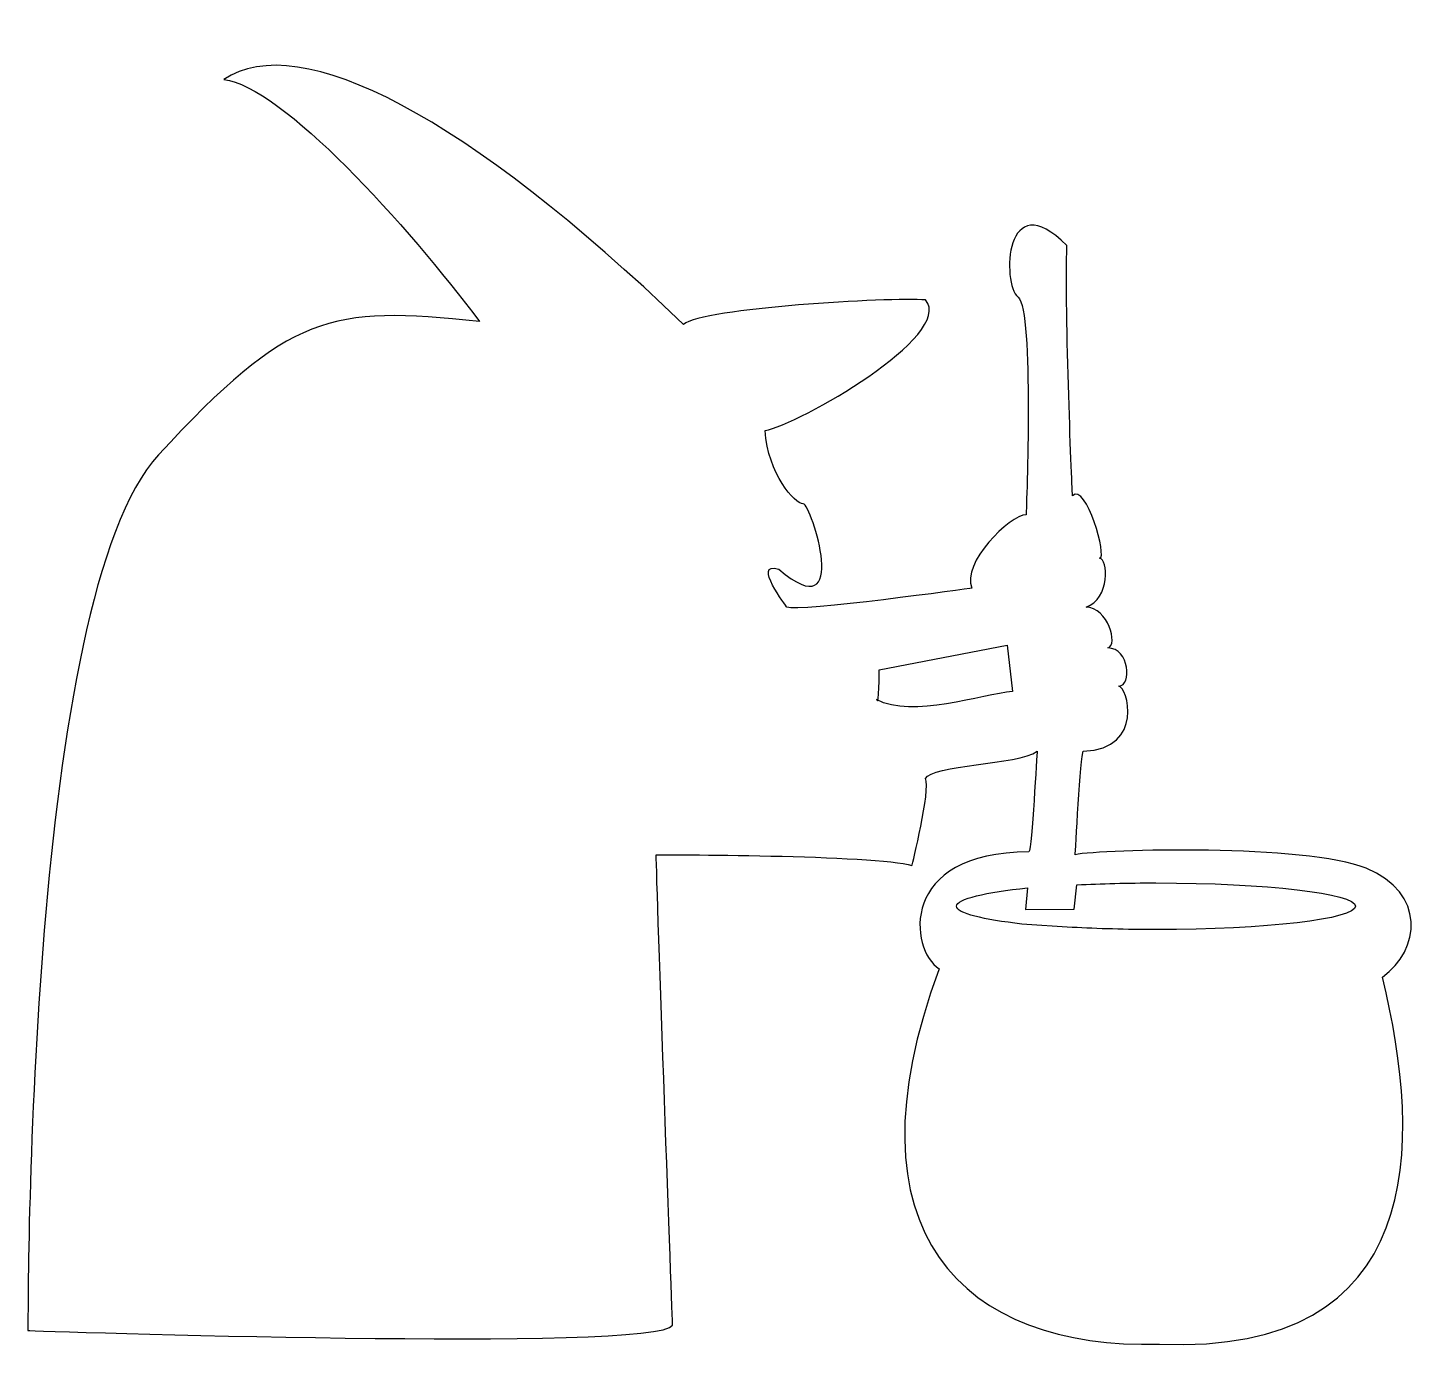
# Model space of a CAD drawing. Header units: centimetres. Extents: x -10.6 to 10.8, y -9.9 to 10.4.
import ezdxf

# ---------------------------------------------------------------- set-up
doc = ezdxf.new("R2010")
doc.units = ezdxf.units.CM
doc.header["$MEASUREMENT"] = 0
doc.layers.add('Camada 1', color=7, linetype='Continuous')

msp = doc.modelspace()

# ---------------------------------------------------------------- linework, layer by layer
at = {"layer": 'Camada 1'}
for points, knots in [([(-10.57772, -9.57039), (-10.57772, -8.9464), (-10.57772, 1.66168), (-8.58091, 3.82488), (-8.58091, 3.82488), (-6.5841, 5.98811), (-5.96016, 6.11292), (-3.67212, 5.86331), (-3.67212, 5.86331), (-4.75372, 7.31931), (-6.70891, 9.48255), (-7.58251, 9.56573), (-7.58251, 9.56573), (-6.41776, 10.35615), (-3.83863, 8.98336), (-0.55211, 5.82172), (-0.55211, 5.82172), (-0.26088, 6.07133), (2.60958, 6.23775), (3.15036, 6.19613), (3.15036, 6.19613), (3.60801, 5.6553), (1.19512, 4.28248), (0.6959, 4.19932), (0.6959, 4.19932), (0.73757, 3.53368), (1.15355, 3.07611), (1.27835, 3.07611), (1.27835, 3.07611), (1.40315, 3.07611), (2.02715, 1.12092), (0.90394, 2.0777), (0.90394, 2.0777), (0.48799, 2.2025), (1.02874, 1.49533), (1.02874, 1.49533), (1.02874, 1.49533), (1.19511, 1.41209), (3.85761, 1.78648), (3.85761, 1.78648), (3.85761, 1.78648), (3.69113, 2.16089), (4.43993, 2.90969), (4.68951, 2.90969), (4.68951, 2.90969), (4.68951, 3.03449), (4.81431, 6.02976), (4.56471, 6.23775), (4.56471, 6.23775), (4.31511, 6.44574), (4.35669, 7.9849), (5.31353, 7.02811), (5.31353, 7.02811), (5.27196, 6.0297), (5.39677, 3.20091), (5.39677, 3.20091), (5.39677, 3.20091), (5.60481, 3.40887), (5.93753, 2.24412), (5.81275, 2.24412), (5.81275, 2.24412), (5.93755, 2.24412), (5.97923, 1.62013), (5.60484, 1.49532), (5.60484, 1.49532), (5.93755, 1.49532), (6.10392, 0.91295), (5.93755, 0.87133), (5.93755, 0.87133), (6.2704, 0.87133), (6.31207, 0.28888), (6.10403, 0.28888), (6.10403, 0.28888), (6.22886, 0.28888), (6.51988, -0.66796), (5.56317, -0.70953), (5.56317, -0.70953), (5.5216, -0.75107), (5.43837, -2.29036), (5.43837, -2.29036), (5.43837, -2.29036), (5.85445, -2.20712), (8.97445, -2.12388), (9.88961, -2.49827), (9.88961, -2.49827), (10.80477, -2.87266), (10.72165, -3.74642), (10.13922, -4.16237), (10.13922, -4.16237), (10.76324, -6.7415), (10.80491, -9.94479), (6.72805, -9.77842), (6.72805, -9.77842), (3.73283, -9.86155), (1.86083, -8.07276), (3.35845, -4.03757), (3.35845, -4.03757), (2.9008, -3.74629), (2.73443, -2.2487), (4.73124, -2.2487), (4.73124, -2.2487), (4.77281, -2.20716), (4.85607, -0.70954), (4.85607, -0.70954), (4.85607, -0.70954), (4.56476, -0.91756), (3.23367, -0.91745), (3.15041, -1.12549), (3.15041, -1.12549), (3.23365, -1.29197), (2.94237, -2.45674), (2.94237, -2.45674), (2.94237, -2.45674), (2.40161, -2.29037), (-0.96801, -2.29037), (-0.96801, -2.29037), (-0.96801, -2.29037), (-0.96801, -2.70635), (-0.7184, -9.48714), (-0.7184, -9.48714), (-0.7184, -9.48714), (-0.92652, -9.90323), (-10.57772, -9.57039), (-10.57772, -9.57039)], [0, 0, 0, 0, 0.03125, 0.03125, 0.03125, 0.03125, 0.0625, 0.0625, 0.0625, 0.0625, 0.09375, 0.09375, 0.09375, 0.09375, 0.125, 0.125, 0.125, 0.125, 0.15625, 0.15625, 0.15625, 0.15625, 0.1875, 0.1875, 0.1875, 0.1875, 0.21875, 0.21875, 0.21875, 0.21875, 0.25, 0.25, 0.25, 0.25, 0.28125, 0.28125, 0.28125, 0.28125, 0.3125, 0.3125, 0.3125, 0.3125, 0.34375, 0.34375, 0.34375, 0.34375, 0.375, 0.375, 0.375, 0.375, 0.40625, 0.40625, 0.40625, 0.40625, 0.4375, 0.4375, 0.4375, 0.4375, 0.46875, 0.46875, 0.46875, 0.46875, 0.5, 0.5, 0.5, 0.5, 0.53125, 0.53125, 0.53125, 0.53125, 0.5625, 0.5625, 0.5625, 0.5625, 0.59375, 0.59375, 0.59375, 0.59375, 0.625, 0.625, 0.625, 0.625, 0.65625, 0.65625, 0.65625, 0.65625, 0.6875, 0.6875, 0.6875, 0.6875, 0.71875, 0.71875, 0.71875, 0.71875, 0.75, 0.75, 0.75, 0.75, 0.78125, 0.78125, 0.78125, 0.78125, 0.8125, 0.8125, 0.8125, 0.8125, 0.84375, 0.84375, 0.84375, 0.84375, 0.875, 0.875, 0.875, 0.875, 0.90625, 0.90625, 0.90625, 0.90625, 0.9375, 0.9375, 0.9375, 0.9375, 1, 1, 1, 1]), ([(2.40154, 0.08079), (2.9423, -0.21049), (4.02394, 0.16403), (4.48159, 0.20559), (4.48159, 0.20559), (4.48159, 0.20559), (4.39835, 0.91282), (4.39835, 0.91282), (4.39835, 0.91282), (4.39835, 0.91282), (2.44311, 0.53843), (2.44311, 0.53843), (2.44311, 0.53843), (2.44311, 0.53847), (2.44311, -0.04401), (2.40154, 0.08079)], [0, 0, 0, 0, 0.2, 0.2, 0.2, 0.2, 0.4, 0.4, 0.4, 0.4, 0.6, 0.6, 0.6, 0.6, 1, 1, 1, 1]), ([(5.39515, -3.40316), (5.78417, -3.42419), (6.21748, -3.43592), (6.67425, -3.43592), (6.67425, -3.43592), (8.35965, -3.43592), (9.72593, -3.27622), (9.72593, -3.07924), (9.72593, -3.07924), (9.72593, -2.88226), (8.35965, -2.72256), (6.67425, -2.72256), (6.67425, -2.72256), (6.24414, -2.72256), (5.83483, -2.73298), (5.4637, -2.75174), (5.4637, -2.75174), (5.4637, -2.75174), (5.4243, -3.1262), (5.4243, -3.1262), (5.4243, -3.1262), (5.4243, -3.1262), (4.67741, -3.12855), (4.67741, -3.12855), (4.67741, -3.12855), (4.67741, -3.12855), (4.70972, -2.79872), (4.70972, -2.79872), (4.70972, -2.79872), (4.07877, -2.86405), (3.6226, -2.96543), (3.6226, -3.07926), (3.6226, -3.07926), (3.6226, -3.18814), (4.04006, -3.28569), (4.62299, -3.35107), (4.62299, -3.35107), (4.62299, -3.35107), (5.39515, -3.40316), (5.39515, -3.40316)], [0, 0, 0, 0, 0.09090909, 0.09090909, 0.09090909, 0.09090909, 0.18181818, 0.18181818, 0.18181818, 0.18181818, 0.27272727, 0.27272727, 0.27272727, 0.27272727, 0.36363636, 0.36363636, 0.36363636, 0.36363636, 0.45454545, 0.45454545, 0.45454545, 0.45454545, 0.54545455, 0.54545455, 0.54545455, 0.54545455, 0.63636364, 0.63636364, 0.63636364, 0.63636364, 0.72727273, 0.72727273, 0.72727273, 0.72727273, 0.81818182, 0.81818182, 0.81818182, 0.81818182, 1, 1, 1, 1])]:
    msp.add_open_spline(points, degree=3, knots=knots, dxfattribs=at)

doc.saveas('drawing.dxf')
